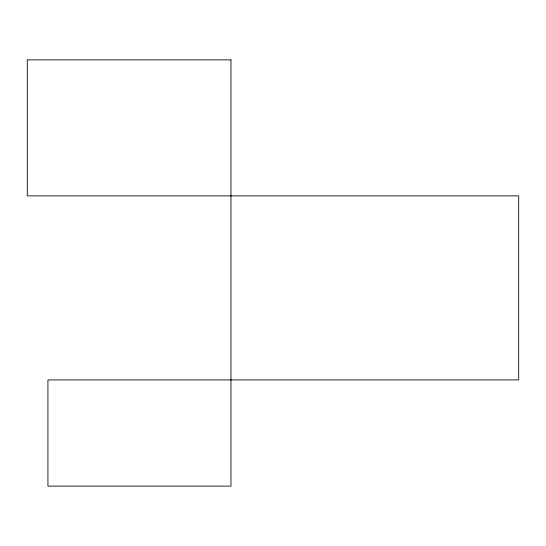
<?xml version="1.0" encoding="UTF-8"?>
<svg xmlns="http://www.w3.org/2000/svg" width="546" height="546" viewBox="0 0 546 546"><rect width="100%" height="100%" fill="white"/><g stroke="black" fill="none" stroke-linecap="round" stroke-linejoin="round"><path stroke-width="0.82" d="M230.972 59.876L27.3 59.876L27.3 195.891L518.7 195.891L518.7 379.934L47.932 379.934L47.932 486.124L230.972 486.124L230.972 59.876"/></g></svg>
